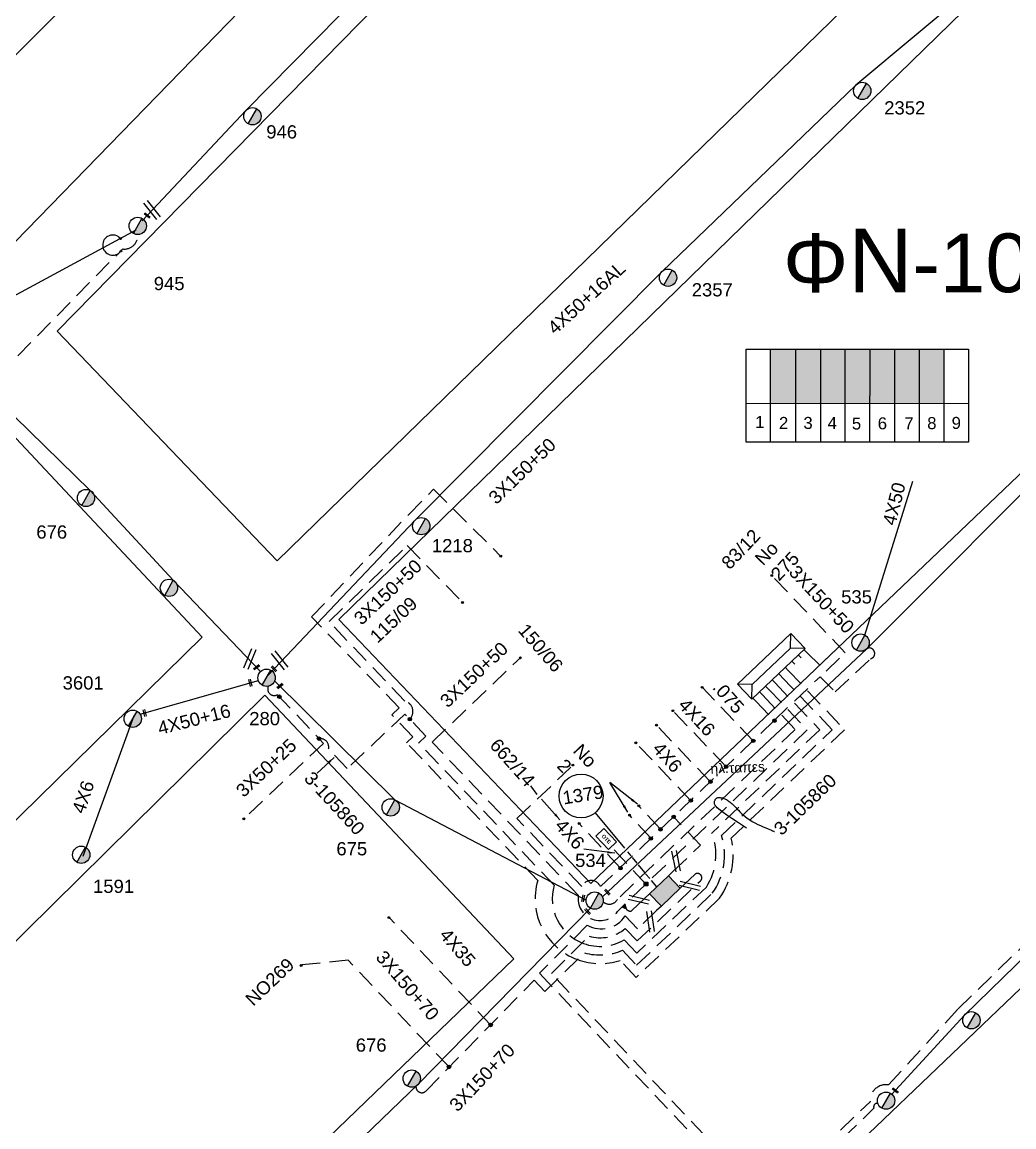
# Model space of a CAD drawing. Header units: millimetres. Extents: x 1421 to 13344, y 800 to 1949.
# Drawn here: x 11906.8 to 12042, y 1270.1 to 1420.6 of the extents above; entities that cross this region are included whole.
import ezdxf

# ---------------------------------------------------------------- set-up
doc = ezdxf.new("R2010")
doc.units = ezdxf.units.MM
doc.linetypes.add('DASHED', pattern=[19.05, 12.7, -6.35])
for name, color, linetype in [('Link Box 4 Διευθύνσεων', 7, 'Continuous'), ('Pillar OTE', 7, 'Continuous'), ('Άγνωστα', 7, 'Continuous'), ('Γυμνά εναέρια ΧΤ και ΦΟΠ (3Φ)   4x50+16AL', 7, 'Continuous'), ('Εναέρια παροχή ΧΤ 4x16', 7, 'SYN_LINE'), ('Επιγραφές - Σχήματα', 7, 'Continuous'), ('Καλώδια ΧΤ   3x150+50CU', 7, 'DASHED'), ('Καλώδια ΧΤ   3x150+70AL', 7, 'DASHED'), ('Μηχανική τομή', 7, 'Continuous'), ('Στύλος ΦΜ', 7, 'Continuous'), ('Στύλος ΦΜ @ 1', 7, 'Continuous'), ('Συνδέσεις', 7, 'Continuous'), ('Συνεστραμμένα ΧΤ   3x70+54.6+25 AL', 7, 'SYN_LINE'), ('Τομή', 7, 'Continuous'), ('Υποσταθμός πόλεως', 7, 'Continuous'), ('Υπόβαθρο ΔΕΗ', 7, 'Continuous'), ('Υπόγεια Καλώδια Δικτύου ΧΤ   .075', 7, 'DASHED'), ('Υπόγεια καλώδια Παροχών ΧΤ   4x16AL', 7, 'DASHED'), ('Υπόγεια καλώδια Παροχών ΧΤ   4x50AL', 7, 'DASHED'), ('Υπόγεια καλώδια Παροχών ΧΤ   4x6', 7, 'DASHED')]:
    doc.layers.add(name, color=color, linetype=linetype)
doc.styles.get("Standard").update_dxf_attribs({"font": 'ARIAL.TTF'})
doc.linetypes.add('SYN_LINE', pattern='A,0.5,-0.0001,["/\\/\\/\\/",Standard,S=0.1,R=0,X=0,Y=-0.05],-0.25', length=0.7501)
doc.dimstyles.new('ISO-25', dxfattribs={"dimtxt": 2.5, "dimasz": 2.5, "dimexe": 1.25, "dimexo": 0.625, "dimtad": 1, "dimtxsty": 'Standard', "dimcen": 2.5, "dimadec": 0, "dimazin": 0, "dimtfac": 1, "dimtmove": 0, "dimatfit": 3, "dimfxl": 1, "dimarcsym": 0})

# ---------------------------------------------------------------- blocks, each defined once
blk = doc.blocks.new('LINK BOX 4 ΑΝΑΧΩΡΗΣΕΩΝ')
at = {"layer": 'Link Box 4 Διευθύνσεων', "ltscale": 40}
blk.add_hatch(color=256, dxfattribs=at).paths.add_polyline_path([(-3.54, 0), (-3.54, -4.67), (3.54, -4.67), (3.54, 0)])
for p, q in [((-3.54, 0), (-5.33, 0)), ((5.33, 0), (3.54, 0)), ((-3.54, -4.67), (-5.33, -4.67)), ((5.33, -4.67), (3.54, -4.67))]:
    blk.add_line(p, q, dxfattribs=at)
blk.add_lwpolyline([(-3.54, -4.67), (-3.54, 0), (3.54, 0), (3.54, -4.67)], close=True, dxfattribs=at)
blk = doc.blocks.new('ΥΠΑΡΧΩΝ ΤΣΙΜΕΝΤΕΝΙΟΣ ΣΤΥΛΟΣ')
at = {"layer": 'Στύλος ΦΜ'}
blk.add_hatch(color=7, dxfattribs=at).paths.add_polyline_path([(-1.29, -2.28, 0.574793), (2.62, 0, 0.268822), (1.3, 2.27)])
at = {"layer": 'Στύλος ΦΜ', "color": 7}
blk.add_line((-1.29, -2.28), (1.3, 2.27), dxfattribs=at)
blk.add_circle((0, 0), 2.62, dxfattribs=at)
at = {"layer": 'Στύλος ΦΜ', "flags": 4}
for tag, p in [('ΑΡΙΘΜΟΣ', (-4.68, 8.05)), ('ΤΥΠΟΣ', (-4.91, 3.03))]:
    blk.add_attdef(tag, p, '', height=4, dxfattribs=at)
blk = doc.blocks.new('ΜΗΧΑΝΙΚΗ ΤΟΜΗ')
at = {"layer": 'Μηχανική τομή', "ltscale": 40}
for p, q in [((-1.89, 0.78), (1.89, 0.78)), ((1.89, 0), (-1.89, 0))]:
    blk.add_line(p, q, dxfattribs=at)
blk = doc.blocks.new('ΤΟΜΗ')
at = {"layer": 'Τομή', "ltscale": 40}
for p, q in [((-5.68, 0), (5.68, 0)), ((5.68, -2.33), (-5.68, -2.33))]:
    blk.add_line(p, q, dxfattribs=at)
blk = doc.blocks.new('_ΣΥΝΔΕΣΗ')
at = {"layer": 'Συνδέσεις', "linetype": 'SYN_LINE', "ltscale": 40}
blk.add_hatch(color=256, dxfattribs=at).paths.add_polyline_path([(0.5, -0.01, 1), (-0.5, -0.01, 1)])
at = {"layer": 'Συνδέσεις'}
blk.add_circle((0, -0.01), 0.5, dxfattribs=at)
blk = doc.blocks.new('ΥΠΟΣΤΑΘΜΟΣ ΠΟΛΕΩΣ 9 ΑΝΑΧΩΡΗΣΕΩΝ')
at = {"layer": 'Υποσταθμός πόλεως', "ltscale": 40}
for p, q in [((-9.63, -2.82), (-9.63, -4)), ((-7.12, -2.82), (-7.12, -4)), ((-4.84, -2.82), (-4.84, -4)), ((-2.36, -2.82), (-2.36, -4)), ((0.09, -2.82), (0.09, -4)), ((2.55, -2.82), (2.55, -4)), ((5.02, -2.82), (5.02, -4)), ((7.48, -2.82), (7.48, -4)), ((9.61, -2.82), (9.61, -4))]:
    blk.add_line(p, q, dxfattribs=at)
blk.add_lwpolyline([(-10.02, 2.82), (10.02, 2.82), (10.02, -2.82), (-10.02, -2.82)], close=True, dxfattribs=at)
for points in [[(-7.21, 0), (-10.02, 2.82)], [(-10.02, -2.82), (-7.21, 0)], [(-7.21, 0), (7.21, 0)], [(7.21, 0), (10.02, 2.82)], [(10.02, -2.82), (7.21, 0)]]:
    blk.add_lwpolyline(points, dxfattribs=at)
at = {"layer": 'Υποσταθμός πόλεως', "linetype": 'SYN_LINE', "ltscale": 40, "flags": 1}
for tag, p in [('ΜΕΤΑΣΧΗΜΑΤΙΣΜΟΣ', (10.79, 1.71)), ('ΙΣΧΥΣ', (10.77, -1.08)), ('ΑΡΙΘΜΟΣ', (10.89, -3.8))]:
    blk.add_attdef(tag, p, '', height=1.8, dxfattribs=at)
blk = doc.blocks.new('TSONTA XT1')
at = {"ltscale": 40}
h = blk.add_hatch(color=256, dxfattribs=at)
h.dxf.hatch_style = 1
h.paths.add_polyline_path([(595.96, 2487.66), (597.07, 2488.77), (595.96, 2489.87), (594.85, 2488.77)])
blk.add_lwpolyline([(594.85, 2488.77), (595.96, 2489.87), (597.07, 2488.77), (595.96, 2487.66)], close=True, dxfattribs=at)
blk = doc.blocks.new('PILLAR ΟΤΕ')
at = {"layer": 'Pillar OTE', "ltscale": 40}
blk.add_lwpolyline([(-3.31, 2.02), (3.39, 2.02), (3.39, -1.99), (-3.31, -1.99)], close=True, dxfattribs=at)
at = {"layer": 'Pillar OTE', "insert": (-1.81, 0.71), "char_height": 1.3575, "width": 109.961, "attachment_point": 1}
blk.add_mtext('{\\fArial|b1|i0|c161|p34;OTE}', dxfattribs=at)

msp = doc.modelspace()

# ---------------------------------------------------------------- hatches: boundary and pattern name
at = {"layer": 'Καλώδια ΧΤ   3x150+50CU', "linetype": 'DASHED', "ltscale": 0.2}
h = msp.add_hatch(color=151, dxfattribs=at)
h.dxf.hatch_style = 1
h.paths.add_polyline_path([(12012.22851, 1376.01746), (12008.78864, 1376.01768), (12008.78818, 1368.65709), (12012.22805, 1368.65375)])
h = msp.add_hatch(color=6, dxfattribs=at)
h.dxf.hatch_style = 1
h.paths.add_polyline_path([(12015.66808, 1376.01725), (12012.22851, 1376.01746), (12012.22805, 1368.65375), (12015.66762, 1368.65041)])
h = msp.add_hatch(color=30, dxfattribs=at)
h.dxf.hatch_style = 1
h.paths.add_polyline_path([(12018.96564, 1376.01704), (12015.66808, 1376.01725), (12015.66762, 1368.65041), (12018.96518, 1368.64721)])
h = msp.add_hatch(color=2, dxfattribs=at)
h.dxf.hatch_style = 1
h.paths.add_polyline_path([(12022.35164, 1376.01683), (12018.96564, 1376.01704), (12018.96518, 1368.64721), (12022.35117, 1368.64392)])
h = msp.add_hatch(color=133, dxfattribs=at)
h.dxf.hatch_style = 1
h.paths.add_polyline_path([(12025.74828, 1376.01662), (12022.35164, 1376.01683), (12022.35117, 1368.64392), (12025.74782, 1368.64062)])
h = msp.add_hatch(color=5, dxfattribs=at)
h.dxf.hatch_style = 1
h.paths.add_polyline_path([(12029.08533, 1376.01641), (12025.74828, 1376.01662), (12025.74782, 1368.64062), (12029.08487, 1368.63738)])
h = msp.add_hatch(color=85, dxfattribs=at)
h.dxf.hatch_style = 1
h.paths.add_polyline_path([(12032.4737, 1376.0162), (12029.08533, 1376.01641), (12029.08487, 1368.63738), (12032.47324, 1368.63409)])
h = msp.add_hatch(color=256, dxfattribs=at)
h.dxf.hatch_style = 1
h.paths.add_polyline_path([(11988.92512, 1300.43047), (11988.53239, 1300.05545), (11989.12131, 1299.81585)])

# ---------------------------------------------------------------- linework, layer by layer
at = {"layer": 'Pillar OTE', "ltscale": 40}
for points in [[(12005.45994, 1363.3776), (12005.46073, 1376.01789), (12035.7938, 1376.01599), (12035.79301, 1363.34824), (12005.45994, 1363.37853)], [(12008.78785, 1363.37521), (12008.78864, 1376.01768)], [(12012.22772, 1363.37177), (12012.22851, 1376.01746)], [(12015.66729, 1363.36834), (12015.66808, 1376.01725)], [(12018.96485, 1363.36504), (12018.96564, 1376.01704)], [(12022.35084, 1363.36166), (12022.35164, 1376.01683)], [(12025.74749, 1363.35827), (12025.74828, 1376.01662)], [(12029.08453, 1363.35494), (12029.08533, 1376.01641)], [(12032.47291, 1363.35155), (12032.4737, 1376.0162)], [(12005.46027, 1368.66032), (12035.79334, 1368.63086)], [(11988.92512, 1300.43047), (11989.12131, 1299.81585), (11988.53056, 1300.0562), (11988.92512, 1300.43047)]]:
    msp.add_lwpolyline(points, dxfattribs=at)
at = {"layer": 'Άγνωστα', "color": 5, "linetype": 'Continuous'}
msp.add_lwpolyline([(11895.49019, 1377.80356), (11922.33622, 1392.31161)], dxfattribs=at)
at = {"layer": 'Άγνωστα', "color": 2, "linetype": 'Continuous', "ltscale": 0.2}
msp.add_lwpolyline([(11895.45339, 1376.88463), (11916.09719, 1356.78562), (11927.40441, 1344.55095), (11939.30426, 1332.13177)], dxfattribs=at)
at = {"layer": 'Άγνωστα', "color": 151, "linetype": 'SYN_LINE', "ltscale": 20}
msp.add_lwpolyline([(12021.65656, 1337.08564), (12028.1671, 1358.06014)], dxfattribs=at)
at = {"layer": 'Άγνωστα', "color": 5}
msp.add_lwpolyline([(12015.77769, 1331.43434), (12015.77769, 1331.43434)], dxfattribs=at)
at = {"layer": 'Άγνωστα', "color": 30, "linetype": 'DASHED', "ltscale": 0.2}
msp.add_lwpolyline([(11940.36093, 1330.1287, 0.739266467), (11941.60208, 1328.97729), (11947.87631, 1322.34414), (11937.01949, 1312.07478)], format="xyb", dxfattribs=at)
at = {"layer": 'Άγνωστα', "color": 30, "linetype": 'SYN_LINE', "ltscale": 20}
msp.add_lwpolyline([(11915.10943, 1306.99244), (11922.05474, 1326.15921)], dxfattribs=at)
at = {"layer": 'Άγνωστα', "color": 151, "linetype": 'DASHED', "ltscale": 0.2}
for points in [[(12000.57536, 1317.13647), (11993.2219, 1324.85244)], [(11993.76417, 1310.69858), (11990.76975, 1313.92616)], [(11992.50612, 1309.42108), (11989.51171, 1312.64866)], [(11988.29523, 1305.39966), (11982.66557, 1311.48244)]]:
    msp.add_lwpolyline(points, dxfattribs=at)
at = {"layer": 'Άγνωστα'}
msp.add_lwpolyline([(12005.5384, 1310.81084), (12004.41909, 1311.52956), (12003.53286, 1312.11165), (12002.84964, 1312.57441), (12002.33941, 1312.93516), (12001.97211, 1313.2112), (12001.7177, 1313.41985), (12001.54614, 1313.5784), (12001.42739, 1313.70418), (12001.33605, 1313.81201), (12001.26528, 1313.90678), (12001.21291, 1313.9909), (12001.17676, 1314.06679), (12001.15463, 1314.13686), (12001.14436, 1314.20352), (12001.14376, 1314.26919), (12001.15064, 1314.33626), (12001.16321, 1314.40648), (12001.18121, 1314.4788), (12001.20478, 1314.5515), (12001.23406, 1314.62286), (12001.26916, 1314.69117), (12001.31023, 1314.7547), (12001.35739, 1314.81174), (12001.41079, 1314.86055), (12001.47047, 1314.8998), (12001.53617, 1314.92973), (12001.60756, 1314.95092), (12001.68429, 1314.96399), (12001.76604, 1314.96954), (12001.85245, 1314.96818), (12001.9432, 1314.96051), (12002.03794, 1314.94714), (12002.13636, 1314.92849), (12002.23831, 1314.90417), (12002.34363, 1314.87362), (12002.45219, 1314.83627), (12002.56384, 1314.79156), (12002.67845, 1314.73892), (12002.79588, 1314.67779), (12002.91598, 1314.60759), (12003.03879, 1314.52771), (12003.16503, 1314.43736), (12003.29561, 1314.33569), (12003.43141, 1314.22186), (12003.57334, 1314.09504), (12003.72229, 1313.95437), (12003.87915, 1313.79903), (12004.04484, 1313.62815), (12004.22054, 1313.44154), (12004.40874, 1313.2415), (12004.61221, 1313.03096), (12004.83374, 1312.81285), (12005.07609, 1312.5901), (12005.34205, 1312.36566), (12005.6344, 1312.14244), (12005.95591, 1311.9234), (12006.30704, 1311.7113), (12006.67886, 1311.50835), (12007.06011, 1311.31658), (12007.43954, 1311.13805), (12007.8059, 1310.97478), (12008.14792, 1310.82884), (12008.45435, 1310.70225), (12008.71394, 1310.59707), (12008.9185, 1310.51452), (12009.07223, 1310.45247), (12009.18239, 1310.40802), (12009.25623, 1310.37822), (12009.30101, 1310.36014), (12009.32401, 1310.35086), (12009.33248, 1310.34744), (12009.3337, 1310.34695), (12009.3337, 1310.34695), (12009.3337, 1310.34695), (12009.3337, 1310.34695), (12009.3337, 1310.34695), (12009.3337, 1310.34695), (12009.3337, 1310.34695), (12009.3337, 1310.34695), (12009.3337, 1310.34695)], dxfattribs=at)
at = {"layer": 'Άγνωστα', "color": 6, "linetype": 'DASHED', "ltscale": 0.2}
msp.add_lwpolyline([(11991.81211, 1303.1873), (11986.94423, 1308.44699)], dxfattribs=at)
at = {"layer": 'Άγνωστα', "color": 133, "linetype": 'DASHED', "ltscale": 0.2}
msp.add_lwpolyline([(11970.65012, 1284.00018), (11956.89651, 1298.54056)], dxfattribs=at)
at = {"layer": 'Γυμνά εναέρια ΧΤ και ΦΟΠ (3Φ)   4x50+16AL', "color": 151, "linetype": 'Continuous', "ltscale": 0.2}
msp.add_lwpolyline([(12043.42155, 1516.70675), (12010.16613, 1482.30451), (11981.50088, 1452.88694), (11965.97193, 1437.6319), (11937.34233, 1408.57068), (11923.18731, 1393.53676)], dxfattribs=at)
at = {"layer": 'Γυμνά εναέρια ΧΤ και ΦΟΠ (3Φ)   4x50+16AL', "color": 6, "linetype": 'Continuous', "ltscale": 0.2}
msp.add_lwpolyline([(12067.45509, 1447.60881), (12045.90147, 1433.26731), (12020.42066, 1412.01299), (11994.01835, 1386.62829), (11960.35405, 1352.75401), (11940.3202, 1331.62888)], dxfattribs=at)
at = {"layer": 'Γυμνά εναέρια ΧΤ και ΦΟΠ (3Φ)   4x50+16AL', "color": 30, "linetype": 'Continuous', "ltscale": 0.2}
for points in [[(11922.88655, 1326.3132), (11939.00652, 1330.89495)], [(11941.21926, 1330.86091), (11957.61953, 1314.65087), (11983.65338, 1300.98661)]]:
    msp.add_lwpolyline(points, dxfattribs=at)
at = {"layer": 'Καλώδια ΧΤ   3x150+50CU', "color": 5, "linetype": 'DASHED', "ltscale": 0.2}
for points in [[(11899.18325, 1369.22681, -0.562568071), (11900.88263, 1369.697), (11920.50965, 1389.68271, 0.47150529), (11922.566, 1391.63962)], [(12011.19943, 1332.27766), (12018.89487, 1324.1957), (12018.89487, 1324.1957), (12003.43861, 1309.43632, -0.211070997), (12001.84932, 1301.25402), (11990.49875, 1290.46877), (11988.29232, 1292.79085, -0.168456287), (11982.50432, 1292.89401, -0.395049841), (11977.07035, 1303.67864), (11959.20456, 1322.43921), (11960.05184, 1323.24607), (11957.18819, 1326.24938), (11958.18908, 1327.20372), (11946.24651, 1339.57397), (11946.24651, 1339.57397), (11959.48503, 1353.53794), (11962.86864, 1356.94502), (11972.01333, 1347.8633)], [(11985.6479, 1239.47307), (11989.86596, 1243.56617), (11991.15349, 1242.22248), (12022.89598, 1272.63835, -0.656174983), (12023.43859, 1273.28123)]]:
    msp.add_lwpolyline(points, format="xyb", dxfattribs=at)
at = {"layer": 'Καλώδια ΧΤ   3x150+50CU', "color": 30, "linetype": 'DASHED', "ltscale": 0.2}
for points in [[(11959.64278, 1325.63794, 0.580289642), (11958.96277, 1328.10484), (11948.62921, 1338.92529), (11959.2648, 1349.28603), (11966.80703, 1341.54372)], [(12009.42308, 1330.58626), (12015.50733, 1324.19642), (12000.77639, 1310.12965, -0.245717583), (12000.05342, 1302.77548), (11990.58323, 1293.77695), (11988.85303, 1295.59785, -0.225097662), (11983.31022, 1295.09085, -0.394998423), (11979.31515, 1303.01798), (11960.8587, 1322.3988), (11961.84063, 1323.33654), (11958.97551, 1326.33666), (11958.97551, 1326.33666), (11951.12434, 1318.91031), (11948.5768, 1321.60358, 0.502743492), (11947.26219, 1322.9934)]]:
    msp.add_lwpolyline(points, format="xyb", dxfattribs=at)
at = {"layer": 'Καλώδια ΧΤ   3x150+50CU', "color": 85, "linetype": 'DASHED', "ltscale": 0.2}
msp.add_lwpolyline([(12013.75631, 1334.71226), (12016.35887, 1332.19306), (12018.98228, 1334.69564), (12008.96123, 1345.20051)], dxfattribs=at)
at = {"layer": 'Καλώδια ΧΤ   3x150+50CU', "color": 151, "linetype": 'DASHED', "ltscale": 0.2}
for points in [[(12009.29364, 1325.45323), (12015.54607, 1331.42504), (12017.61398, 1329.35234), (12022.41825, 1333.85748, 1.089041586), (12021.94682, 1335.27629)], [(12006.7905, 1328.07958), (12009.29364, 1325.45323), (11985.61262, 1302.83775, 0.645908486), (11983.08144, 1302.85162), (11974.24284, 1312.10599), (11981.90408, 1319.42304)]]:
    msp.add_lwpolyline(points, format="xyb", dxfattribs=at)
at = {"layer": 'Καλώδια ΧΤ   3x150+50CU', "linetype": 'DASHED', "ltscale": 0.2}
for points in [[(12015.55128, 1333.03964), (12018.17469, 1335.54222)], [(11977.00622, 1315.38503), (11976.13323, 1316.57489)]]:
    msp.add_lwpolyline(points, dxfattribs=at)
at = {"layer": 'Καλώδια ΧΤ   3x150+50CU', "color": 6, "linetype": 'DASHED', "ltscale": 0.2}
for points in [[(12008.5226, 1329.72884), (12013.80127, 1324.18504), (11988.10119, 1299.64369, -0.824034885), (11982.59992, 1301.66179), (11962.67928, 1322.51951), (11974.80389, 1334.09939)], [(11991.6669, 1301.25418), (11989.84005, 1299.51833, -0.339467434), (11989.12131, 1299.81585)]]:
    msp.add_lwpolyline(points, format="xyb", dxfattribs=at)
at = {"layer": 'Καλώδια ΧΤ   3x150+50CU', "color": 2, "linetype": 'DASHED', "ltscale": 0.2}
msp.add_lwpolyline([(12007.69797, 1328.94365), (12012.16984, 1324.24717), (11987.93204, 1301.09998, -0.484128813), (11985.99597, 1300.76304)], format="xyb", dxfattribs=at)
at = {"layer": 'Καλώδια ΧΤ   3x150+50CU', "color": 151, "linetype": 'DASHED', "ltscale": 0.2}
msp.add_lwpolyline([(11995.5296, 1304.92451), (11999.26927, 1308.47792), (11995.5722, 1312.34919)], dxfattribs=at)
at = {"layer": 'Καλώδια ΧΤ   3x150+70AL', "color": 133, "linetype": 'DASHED', "ltscale": 0.2}
msp.add_lwpolyline([(11960.48521, 1275.66288, 0.720551804), (11961.84593, 1275.00076), (11976.59653, 1290.07845), (11978.03849, 1288.54451), (11983.44158, 1293.81837, 0.173891887), (11988.60528, 1294.16003), (11990.54099, 1292.12286), (12000.85935, 1301.92731, 0.233397453), (12002.13071, 1309.80515), (12017.19896, 1324.1916), (12010.3079, 1331.42877)], format="xyb", dxfattribs=at)
at = {"layer": 'Καλώδια ΧΤ   3x150+70AL', "color": 30, "linetype": 'DASHED', "ltscale": 0.2}
msp.add_lwpolyline([(12040.25028, 1227.13508), (12036.71437, 1223.65807), (12004.54829, 1256.49798), (12022.37459, 1273.52667, -0.481449807), (12024.88057, 1275.83152), (12034.376, 1286.1786), (12051.86717, 1303.20753), (12070.73568, 1319.44702, -0.506200504), (12071.72012, 1320.14455)], format="xyb", dxfattribs=at)
at = {"layer": 'Καλώδια ΧΤ   3x150+70AL', "color": 1, "linetype": 'DASHED', "ltscale": 0.2}
msp.add_lwpolyline([(12041.04558, 1226.3202), (12036.79971, 1222.14505), (12003.01451, 1256.41577), (12007.55912, 1260.75703), (11978.93935, 1291.00683), (11984.05853, 1296.0758, 0.252616153), (11989.00364, 1297.13789), (11990.6245, 1295.43011), (11999.2475, 1303.62364, 0.916402162), (11998.51449, 1304.54109), (11997.13732, 1303.23252)], format="xyb", dxfattribs=at)
at = {"layer": 'Καλώδια ΧΤ   3x150+70AL', "color": 85, "linetype": 'DASHED', "ltscale": 0.2}
msp.add_lwpolyline([(11993.27462, 1299.56219), (11990.66674, 1297.0842), (11988.98726, 1298.84945, -0.395313069), (11983.82696, 1297.57602), (11977.30354, 1291.0336), (12006.04426, 1260.69931), (12001.63584, 1256.47831), (12036.95848, 1220.55734), (12041.91404, 1225.43036)], format="xyb", dxfattribs=at)
at = {"layer": 'Καλώδια ΧΤ   3x150+70AL', "color": 133, "linetype": 'DASHED', "ltscale": 0.2}
msp.add_lwpolyline([(11964.98143, 1278.27983), (11951.22782, 1292.82021), (11944.92533, 1292.1585)], dxfattribs=at)
at = {"layer": 'Συνεστραμμένα ΧΤ   3x70+54.6+25 AL', "color": 2, "linetype": 'SYN_LINE', "ltscale": 20}
msp.add_lwpolyline([(11985.88287, 1301.45371), (12021.9157, 1335.24301), (12050.50339, 1363.84549)], dxfattribs=at)
at = {"layer": 'Συνεστραμμένα ΧΤ   3x70+54.6+25 AL', "color": 5, "linetype": 'SYN_LINE', "ltscale": 20}
msp.add_lwpolyline([(12025.33643, 1274.55347), (12035.2373, 1285.34236), (12052.67788, 1302.32203), (12072.04147, 1318.98762)], dxfattribs=at)
at = {"layer": 'Συνεστραμμένα ΧΤ   3x70+54.6+25 AL', "color": 133, "linetype": 'SYN_LINE', "ltscale": 20}
msp.add_lwpolyline([(11907.64439, 1226.99796), (11935.8729, 1251.94655), (11960.84519, 1275.97979), (11984.24859, 1299.90216)], dxfattribs=at)
at = {"layer": 'Υπόβαθρο ΔΕΗ'}
for points in [[(11890.26645, 1400.45311), (11902.60627, 1387.35053), (12028.28348, 1516.52573), (12016.98214, 1527.30169), (11890.26645, 1400.45311)], [(11911.56107, 1378.49492), (11941.57969, 1347.1894), (12031.15437, 1434.47362), (12076.19347, 1468.39879), (12037.60899, 1506.84639), (11911.56107, 1378.49492)], [(11949.97954, 1339.20724), (12035.10739, 1422.13514), (12084.6806, 1459.47019), (12116.09988, 1428.98854), (12076.09697, 1390.79682), (11984.32102, 1303.24772), (11949.97954, 1339.20724)], [(11839.72233, 1305.45752), (11901.91756, 1368.19503), (11931.32145, 1336.80989), (11866.96082, 1273.71632), (11839.72233, 1305.45752)], [(11874.82076, 1264.741), (11939.86685, 1328.90923), (11973.83207, 1293.00104), (11906.94714, 1228.58504), (11874.82076, 1264.741)], [(11984.89438, 1312.88115), (11988.87852, 1308.08018)], [(12125.23527, 1137.80596), (12178.78204, 1189.93168), (12063.5856, 1308.73281), (12008.70005, 1256.31517), (12125.23527, 1137.80596)], [(11989.30502, 1307.56623), (11989.75879, 1307.01943)], [(11989.95166, 1306.78701), (11990.5985, 1306.00756)], [(11990.78033, 1305.78845), (11991.62283, 1304.77321)], [(11991.77426, 1304.59074), (11992.3324, 1303.91817)], [(11992.52466, 1303.68649), (11993.27506, 1302.78225)]]:
    msp.add_lwpolyline(points, dxfattribs=at)
msp.add_circle((11982.98125, 1315.1786), 2.98971, dxfattribs=at)
msp.add_arc((11919.15926, 1390.20915), 1.37537, 40.5592882, 324.2821946, dxfattribs=at)
at = {"layer": 'Υπόγεια Καλώδια Δικτύου ΧΤ   .075', "color": 151, "linetype": 'DASHED', "ltscale": 0.2}
msp.add_lwpolyline([(12006.41567, 1322.7078), (11999.41172, 1330.05702)], dxfattribs=at)
at = {"layer": 'Υπόγεια καλώδια Παροχών ΧΤ   4x16AL', "color": 151, "linetype": 'DASHED', "ltscale": 0.2}
msp.add_lwpolyline([(12002.70658, 1319.20643), (11995.46329, 1326.82789)], dxfattribs=at)
at = {"layer": 'Υπόγεια καλώδια Παροχών ΧΤ   4x6', "color": 151, "linetype": 'DASHED', "ltscale": 0.2}
msp.add_lwpolyline([(11997.90078, 1314.58507), (11990.39842, 1322.45729)], dxfattribs=at)

# ---------------------------------------------------------------- block references
at = {"layer": 'Link Box 4 Διευθύνσεων', "xscale": 0.4999999999999999, "yscale": 0.4999999999999999, "zscale": 0.4999999999999999, "rotation": 43.53707382824905}
msp.add_blockref('LINK BOX 4 ΑΝΑΧΩΡΗΣΕΩΝ', (11993.59825, 1303.08935), dxfattribs=at)
at = {"layer": 'Pillar OTE', "xscale": 0.375, "yscale": 0.375, "zscale": 0.375, "rotation": 313.6497386847274}
msp.add_blockref('PILLAR ΟΤΕ', (11986.38106, 1309.33952), dxfattribs=at)
at = {"layer": 'Μηχανική τομή'}
for p, xscale, yscale, zscale, rotation in [((11923.78191, 1394.16827), 0.25, 0.25, 0.25, 320.2047447101883), ((11938.80709, 1332.63623), 0.2499999999999191, 0.2499999999999191, 0.2499999999999191, 37.95316933182585), ((11941.05035, 1332.41795), 0.2500000000001928, 0.2500000000001928, 0.2500000000001928, 312.6268794242704), ((11938.0111, 1330.61203), 0.2499999999999191, 0.2499999999999191, 0.2499999999999191, 103.0021669523849), ((11942.00868, 1330.08064), 0.2499999999999191, 0.2499999999999191, 0.2499999999999191, 37.95316933182585), ((11923.59986, 1326.51594), 0.2499999999999191, 0.2499999999999191, 0.2499999999999191, 103.0021669523849), ((11983.16959, 1301.24885), 0.2500000000001928, 0.2500000000001928, 0.2500000000001928, 256.8304821661411), ((11986.47994, 1302.01361), 0.2500000000001928, 0.2500000000001928, 0.2500000000001928, 312.6268794242704), ((11983.7843, 1299.37717), 0.2500000000001928, 0.2500000000001928, 0.2500000000001928, 312.6268794242704), ((12025.73731, 1274.9903), 0.2500000000001928, 0.2500000000001928, 0.2500000000001928, 322.2022836264586)]:
    msp.add_blockref('ΜΗΧΑΝΙΚΗ ΤΟΜΗ', p, dxfattribs=dict(at, xscale=xscale, yscale=yscale, zscale=zscale, rotation=rotation))
at = {"layer": 'Στύλος ΦΜ @ 1', "ltscale": 40}
ref = msp.add_blockref('ΥΠΑΡΧΩΝ ΤΣΙΜΕΝΤΕΝΙΟΣ ΣΤΥΛΟΣ', (12021.28819, 1411.21643), dxfattribs=dict(at, xscale=0.4499999999998181, yscale=0.4499999999998181, zscale=0.4499999999998181))
ref.add_attrib('ΤΥΠΟΣ', '2352', (12024.29022, 1408.00268), dxfattribs={"layer": 'Στύλος ΦΜ', "height": 1.8, "flags": 4})
ref = msp.add_blockref('ΥΠΑΡΧΩΝ ΤΣΙΜΕΝΤΕΝΙΟΣ ΣΤΥΛΟΣ', (11938.19474, 1407.75795), dxfattribs=dict(at, xscale=0.4499999999998181, yscale=0.4499999999998181, zscale=0.4499999999998181))
ref.add_attrib('ΤΥΠΟΣ', '946', (11940.0768, 1404.73239), dxfattribs={"layer": 'Στύλος ΦΜ', "height": 1.8, "flags": 4})
ref = msp.add_blockref('ΥΠΑΡΧΩΝ ΤΣΙΜΕΝΤΕΝΙΟΣ ΣΤΥΛΟΣ', (11922.55678, 1392.81735), dxfattribs=dict(at, xscale=0.4499999999998181, yscale=0.4499999999998181, zscale=0.4499999999998181))
ref.add_attrib('ΤΥΠΟΣ', '945', (11924.74863, 1384.07497), dxfattribs={"layer": 'Στύλος ΦΜ', "height": 1.8, "flags": 4})
ref = msp.add_blockref('ΥΠΑΡΧΩΝ ΤΣΙΜΕΝΤΕΝΙΟΣ ΣΤΥΛΟΣ', (11994.82688, 1385.7719), dxfattribs=dict(at, xscale=0.4499999999998181, yscale=0.4499999999998181, zscale=0.4499999999998181))
ref.add_attrib('ΤΥΠΟΣ', '2357', (11998.05929, 1383.22204), dxfattribs={"layer": 'Στύλος ΦΜ', "height": 1.8, "flags": 4})
ref = msp.add_blockref('ΥΠΑΡΧΩΝ ΤΣΙΜΕΝΤΕΝΙΟΣ ΣΤΥΛΟΣ', (11915.51163, 1355.76373), dxfattribs=dict(at, xscale=0.4499999999998181, yscale=0.4499999999998181, zscale=0.4499999999998181))
ref.add_attrib('ΤΥΠΟΣ', '676', (11908.74122, 1350.23274), dxfattribs={"layer": 'Στύλος ΦΜ', "height": 1.8, "flags": 4})
ref = msp.add_blockref('ΥΠΑΡΧΩΝ ΤΣΙΜΕΝΤΕΝΙΟΣ ΣΤΥΛΟΣ', (11961.19383, 1351.92822), dxfattribs=dict(at, xscale=0.4499999999998181, yscale=0.4499999999998181, zscale=0.4499999999998181))
ref.add_attrib('ΤΥΠΟΣ', '1218', (11962.64215, 1348.37622), dxfattribs={"layer": 'Στύλος ΦΜ', "height": 1.8, "flags": 4})
at = {"layer": 'Στύλος ΦΜ @ 1', "ltscale": 40, "xscale": 0.4499999999998181, "yscale": 0.4499999999998181, "zscale": 0.4499999999998181}
for p in [(11926.81885, 1343.52906), (12036.17022, 1284.62347), (12024.54699, 1273.67945)]:
    msp.add_blockref('ΥΠΑΡΧΩΝ ΤΣΙΜΕΝΤΕΝΙΟΣ ΣΤΥΛΟΣ', p, dxfattribs=at)
at = {"layer": 'Στύλος ΦΜ @ 1', "ltscale": 40}
ref = msp.add_blockref('ΥΠΑΡΧΩΝ ΤΣΙΜΕΝΤΕΝΙΟΣ ΣΤΥΛΟΣ', (12021.071, 1336.06375), dxfattribs=dict(at, xscale=0.4499999999998181, yscale=0.4499999999998181, zscale=0.4499999999998181))
ref.add_attrib('ΤΥΠΟΣ', '535', (12018.42427, 1341.3988), dxfattribs={"layer": 'Στύλος ΦΜ', "height": 1.8, "flags": 4})
ref = msp.add_blockref('ΥΠΑΡΧΩΝ ΤΣΙΜΕΝΤΕΝΙΟΣ ΣΤΥΛΟΣ', (11940.11909, 1331.28137), dxfattribs=dict(at, xscale=0.4499999999998181, yscale=0.4499999999998181, zscale=0.4499999999998181))
ref.add_attrib('ΤΥΠΟΣ', '280', (11937.75632, 1324.81515), dxfattribs={"layer": 'Στύλος ΦΜ', "height": 1.8, "flags": 4})
ref = msp.add_blockref('ΥΠΑΡΧΩΝ ΤΣΙΜΕΝΤΕΝΙΟΣ ΣΤΥΛΟΣ', (11921.88562, 1325.69249), dxfattribs=dict(at, xscale=0.4499999999998181, yscale=0.4499999999998181, zscale=0.4499999999998181))
ref.add_attrib('ΤΥΠΟΣ', '3601', (11912.33137, 1329.68133), dxfattribs={"layer": 'Στύλος ΦΜ', "height": 1.8, "flags": 4})
ref = msp.add_blockref('ΥΠΑΡΧΩΝ ΤΣΙΜΕΝΤΕΝΙΟΣ ΣΤΥΛΟΣ', (11957.03397, 1313.62898), dxfattribs=dict(at, xscale=0.4499999999998181, yscale=0.4499999999998181, zscale=0.4499999999998181))
ref.add_attrib('ΤΥΠΟΣ', '675', (11949.63473, 1307.09063), dxfattribs={"layer": 'Στύλος ΦΜ', "height": 1.8, "flags": 4})
ref = msp.add_blockref('ΥΠΑΡΧΩΝ ΤΣΙΜΕΝΤΕΝΙΟΣ ΣΤΥΛΟΣ', (11914.86361, 1307.16699), dxfattribs=dict(at, xscale=0.4499999999998181, yscale=0.4499999999998181, zscale=0.4499999999998181))
ref.add_attrib('ΤΥΠΟΣ', '1591', (11916.47134, 1301.9749), dxfattribs={"layer": 'Στύλος ΦΜ', "height": 1.8, "flags": 4})
ref = msp.add_blockref('ΥΠΑΡΧΩΝ ΤΣΙΜΕΝΤΕΝΙΟΣ ΣΤΥΛΟΣ', (11984.82962, 1300.92663), dxfattribs=dict(at, xscale=0.4499999999998181, yscale=0.4499999999998181, zscale=0.4499999999998181))
ref.add_attrib('ΤΥΠΟΣ', '534', (11982.1617, 1305.50878), dxfattribs={"layer": 'Στύλος ΦΜ', "height": 1.8, "flags": 4})
ref = msp.add_blockref('ΥΠΑΡΧΩΝ ΤΣΙΜΕΝΤΕΝΙΟΣ ΣΤΥΛΟΣ', (11959.90325, 1276.68682), dxfattribs=dict(at, xscale=0.4499999999998181, yscale=0.4499999999998181, zscale=0.4499999999998181))
ref.add_attrib('ΤΥΠΟΣ', '676', (11952.27439, 1280.35206), dxfattribs={"layer": 'Στύλος ΦΜ', "height": 1.8, "flags": 4})
at = {"layer": 'Συνδέσεις'}
for p, xscale, yscale, zscale in [((11920.20717, 1391.09621), 0.25, 0.25, 0.25), ((11920.2796, 1389.399), 0.25, 0.25, 0.25), ((11972.02629, 1347.85001), 0.25, 0.25, 0.25), ((12008.96123, 1345.20051), 0.25, 0.25, 0.25), ((11966.81998, 1341.53043), 0.25, 0.25, 0.25), ((11974.7007, 1334.00084), 0.25, 0.25, 0.25), ((11941.86453, 1328.69982), 0.4777242751394019, 0.4777242751394019, 0.4777242751394019), ((11999.4847, 1329.98045), 0.25, 0.25, 0.25), ((11959.64278, 1325.63794), 0.4777242751394019, 0.4777242751394019, 0.4777242751394019), ((11995.49877, 1326.79056), 0.25, 0.25, 0.25), ((11993.25733, 1324.81527), 0.25, 0.25, 0.25), ((12009.3301, 1325.43911), 0.4777242751394019, 0.4777242751394019, 0.4777242751394019), ((11947.26219, 1322.9934), 0.4777242751394019, 0.4777242751394019, 0.4777242751394019), ((12006.4509, 1322.69497), 0.4777242751394019, 0.4777242751394019, 0.4777242751394019), ((11990.43384, 1322.42011), 0.25, 0.25, 0.25), ((11981.87206, 1319.39245), 0.25, 0.25, 0.25), ((12002.75384, 1319.18136), 0.4777242751394019, 0.4777242751394019, 0.4777242751394019), ((12000.60789, 1317.12648), 0.4777242751394019, 0.4777242751394019, 0.4777242751394019), ((11990.85008, 1313.83957), 0.25, 0.25, 0.25), ((11997.93207, 1314.57638), 0.4777242751394019, 0.4777242751394019, 0.4777242751394019), ((11937.01949, 1312.07478), 0.25, 0.25, 0.25), ((11989.59204, 1312.56207), 0.25, 0.25, 0.25), ((11995.5973, 1312.34666), 0.4777242751394019, 0.4777242751394019, 0.4777242751394019), ((11982.71715, 1311.42671), 0.25, 0.25, 0.25), ((11993.79913, 1310.6294), 0.4777242751394019, 0.4777242751394019, 0.4777242751394019), ((11992.48104, 1309.39712), 0.4777242751394019, 0.4777242751394019, 0.4777242751394019), ((11988.34141, 1305.34975), 0.4777242751394019, 0.4777242751394019, 0.4777242751394019), ((11956.79492, 1298.61516), 0.25, 0.25, 0.25), ((11944.82959, 1292.082), 0.25, 0.25, 0.25), ((11970.65012, 1284.00018), 0.4777242751394019, 0.4777242751394019, 0.4777242751394019), ((11964.98143, 1278.27983), 0.4777242751394019, 0.4777242751394019, 0.4777242751394019)]:
    msp.add_blockref('_ΣΥΝΔΕΣΗ', p, dxfattribs=dict(at, xscale=xscale, yscale=yscale, zscale=zscale))
at = {"layer": 'Συνδέσεις', "xscale": 0.3075184835441075, "yscale": 0.3075184835441075, "zscale": 0.3075184835441075, "rotation": 43.18708912974076}
msp.add_blockref('TSONTA XT1', (12381.99096, 619.73817), dxfattribs=at)
at = {"layer": 'Τομή'}
for p, xscale, yscale, zscale, rotation in [((11924.74169, 1395.18765), 0.2499999999999669, 0.2499999999999669, 0.2499999999999669, 308.1680509152084), ((11938.10709, 1333.74511), 0.2499999999998873, 0.2499999999998873, 0.2499999999998873, 248.1909067709115), ((11942.12118, 1333.84367), 0.2499999999999669, 0.2499999999999669, 0.2499999999999669, 308.1680509152084), ((11996.2116, 1306.37225), 0.2499999999999669, 0.2499999999999669, 0.2499999999999669, 281.2837052157672), ((11997.86626, 1303.22606), 0.2499999999999669, 0.2499999999999669, 0.2499999999999669, 346.3361018304), ((11990.91057, 1301.33162), 0.2499999999999669, 0.2499999999999669, 0.2499999999999669, 346.3361018304276), ((11992.7264, 1298.14273), 0.2499999999999669, 0.2499999999999669, 0.2499999999999669, 278.6286777569493)]:
    msp.add_blockref('ΤΟΜΗ', p, dxfattribs=dict(at, xscale=xscale, yscale=yscale, zscale=zscale, rotation=rotation))
at = {"layer": 'Υποσταθμός πόλεως', "xscale": 0.5, "yscale": 0.5, "zscale": 0.5, "rotation": 43.59664278159069}
msp.add_blockref('ΥΠΟΣΤΑΘΜΟΣ ΠΟΛΕΩΣ 9 ΑΝΑΧΩΡΗΣΕΩΝ', (12008.89645, 1332.84781), dxfattribs=at)

# ---------------------------------------------------------------- texts
at = {"ltscale": 30, "char_height": 1.63441, "width": 11.2572904, "attachment_point": 1}
for s, insert in [('1', (12006.7061, 1366.93892)), ('2', (12009.94456, 1366.80546)), ('3', (12013.27515, 1366.80546)), ('4', (12016.57866, 1366.80546)), ('5', (12019.88216, 1366.72428)), ('6', (12023.4023, 1366.75134)), ('7', (12027.03074, 1366.75134)), ('8', (12030.1447, 1366.7784)), ('9', (12033.47529, 1366.80546))]:
    msp.add_mtext(s, dxfattribs=dict(at, insert=insert))
at = {"layer": 'Άγνωστα', "color": 7, "char_height": 1.8, "attachment_point": 1}
for s, gutter_width, insert, rotation in [('3X150+50', 12.5, (11970.17707, 1356.0762), 44.1043947), ('4X50', 12.5, (12024.0509, 1352.34711), 75.9426658), ('83/12', 1.64197, (12001.92092, 1347.15065), 46.2596131), ('3X150+50', 12.5, (11951.82694, 1339.65123), 43.3650934), ('3X150+50', 12.5, (12012.48103, 1346.79557), 313.1237209), ('115/09', 12.5, (11954.00118, 1337.19329), 43.3650934), ('150/06', 12.5, (11975.64393, 1338.85265), 310.8853123), ('3X150+50', 12.5, (11963.56866, 1328.39814), 43.3650934), ('3X50+25', 12.5, (11935.7637, 1316.19204), 43.3650934), ('3-105860', 12.5, (12009.05323, 1310.98352), 43.983435), ('1379', 12.5, (11980.32954, 1315.79307), 9.0165632), ('4X35', 12.5, (11964.92292, 1297.34596), 310.7880246), ('NO269', 12.5, (11937.05588, 1287.75963), 43.8108799), ('3X150+70', 12.5, (11956.24803, 1294.32444), 310.7880246), ('3X150+70', 12.5, (11964.84557, 1273.29691), 46.2596131)]:
    msp.add_mtext_dynamic_manual_height_columns(s, width=1.8, gutter_width=gutter_width, heights=[0.04535], dxfattribs=dict(at, insert=insert, rotation=rotation))
at = {"layer": 'Άγνωστα', "color": 7}
note = msp.add_mtext_dynamic_manual_height_columns('No ', width=1.8, gutter_width=1.64197, heights=[0.04535, 0], dxfattribs=dict(at, insert=(12004.10949, 1345.19232), char_height=1.8, attachment_point=1, rotation=46.2596131))
for column, words in zip(note.columns.linked_columns, ['275']):
    column.text = words
note = msp.add_mtext_dynamic_manual_height_columns('No ', width=1.8, gutter_width=2.02019, heights=[0.04535, 1.80737], dxfattribs=dict(at, insert=(11980.46336, 1325.24223), char_height=1.8, attachment_point=1, rotation=313.1237209))
for column, words in zip(note.columns.linked_columns, ['2']):
    column.text = words
note = msp.add_mtext_dynamic_manual_height_columns('ηλ.ταπεs^J', width=1.8, gutter_width=12.5, heights=[0.04535, 0], dxfattribs=dict(at, insert=(11986.30047, 1318.9508), char_height=1.343718, attachment_point=1, rotation=2.4309439))
for column, words in zip(note.columns.linked_columns, ['\\P\\P']):
    column.text = words
at = {"layer": 'Γυμνά εναέρια ΧΤ και ΦΟΠ (3Φ)   4x50+16AL', "color": 7, "insert": (11978.22425, 1379.25704), "char_height": 1.8, "attachment_point": 1, "rotation": 42.2541313}
msp.add_mtext_dynamic_manual_height_columns('4X50+16AL', width=1.8, gutter_width=12.5, heights=[0.04535], dxfattribs=at)
at = {"layer": 'Εναέρια παροχή ΧΤ 4x16', "color": 7, "char_height": 1.8, "attachment_point": 1, "rotation": 312.7794333}
for s, insert in [('4X16', (11997.4199, 1328.67839)), ('3-105860', (11946.43467, 1318.69761))]:
    msp.add_mtext_dynamic_manual_height_columns(s, width=1.8, gutter_width=12.5, heights=[0.04535], dxfattribs=dict(at, insert=insert))
at = {"layer": 'Υπόβαθρο ΔΕΗ', "insert": (12010.48661, 1392.45463), "char_height": 8, "attachment_point": 1}
msp.add_mtext_dynamic_manual_height_columns('Φ{\\H1.0833x;N}-109', width=84.657329, gutter_width=12.5, heights=[0], dxfattribs=at)
at = {"layer": 'Υπόγεια Καλώδια Δικτύου ΧΤ   .075', "color": 7, "insert": (12002.13239, 1331.08661), "char_height": 1.8, "attachment_point": 1, "rotation": 311.3103566}
msp.add_mtext_dynamic_manual_height_columns('.075', width=1.8, gutter_width=12.5, heights=[0.04535], dxfattribs=at)
at = {"layer": 'Υπόγεια καλώδια Παροχών ΧΤ   4x50AL', "color": 7, "insert": (11925.11259, 1325.23727), "char_height": 1.8, "attachment_point": 1, "rotation": 14.2360069}
msp.add_mtext_dynamic_manual_height_columns('4X50+16', width=1.8, gutter_width=12.5, heights=[0.04535], dxfattribs=at)
at = {"layer": 'Υπόγεια καλώδια Παροχών ΧΤ   4x6', "color": 7, "char_height": 1.8, "attachment_point": 1}
for s, insert, rotation in [('662/14', (11971.75969, 1323.20226), 311.5662313), ('4X6', (11993.93363, 1322.7273), 311.5662313), ('4X6', (11913.55116, 1313.21619), 71.3492002), ('4X6', (11980.63766, 1312.25559), 311.5662313)]:
    msp.add_mtext_dynamic_manual_height_columns(s, width=1.8, gutter_width=12.5, heights=[0.04535], dxfattribs=dict(at, insert=insert, rotation=rotation))

# ---------------------------------------------------------------- leaders
at = {"layer": 'Επιγραφές - Σχήματα', "ltscale": 40}
for points in [[(11949.32542, 1320.43861), (11947.01172, 1318.28275)], [(11989.33827, 1312.95803), (11986.90879, 1317.01915)], [(11990.67854, 1314.05002), (11986.90879, 1317.01915)], [(11980.10564, 1311.93504), (11977.57822, 1314.74834)], [(11987.57213, 1307.38539), (11983.35766, 1307.92455)]]:
    msp.add_leader(points, dimstyle='ISO-25', override={"dimasz": 1, "dimtad": 0}, dxfattribs=at)

doc.saveas('drawing.dxf')
